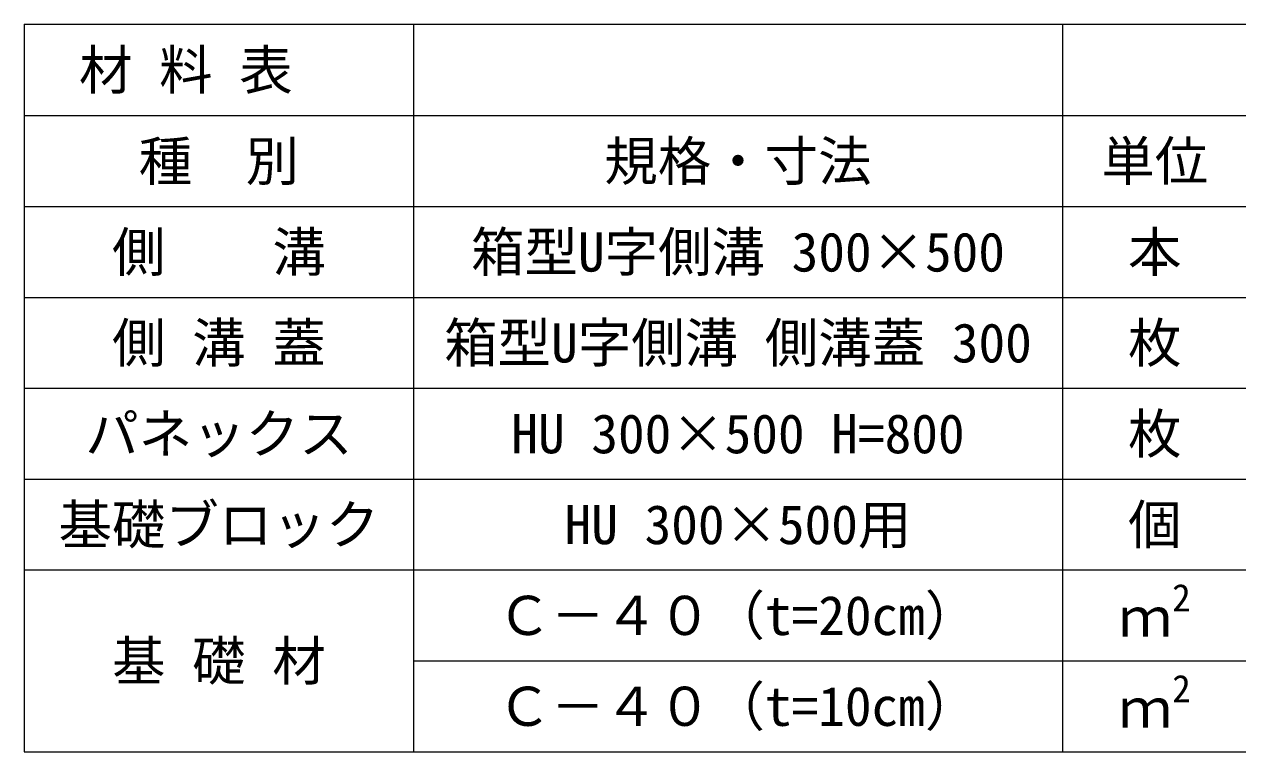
# Model space of a CAD drawing. Units: millimetres at full size; details may follow other scales. Extents: x 187207 to 255567, y 882048 to 905686.
# Drawn here: x 207765 to 208896, y 892378 to 893056 of the extents above; entities that cross this region are included whole.
import ezdxf
from ezdxf.enums import TextEntityAlignment as Align

# ---------------------------------------------------------------- set-up
doc = ezdxf.new("R2010")
doc.units = ezdxf.units.MM
doc.header["$LTSCALE"] = 20
doc.layers.add('Defpoints_3', color=8, linetype='Continuous', lineweight=0)
doc.layers.add('寸法・材料表', color=7, linetype='Continuous', lineweight=13)
doc.styles.add('ＭＳ ゴシック', font='')
doc.styles.get('ＭＳ ゴシック').set_extended_font_data('MS Gothic')

msp = doc.modelspace()

# ---------------------------------------------------------------- linework, layer by layer
at = {"layer": 'Defpoints_3'}
for p, q in [((207764.72, 893056.41), (209730.03, 893056.41)), ((207764.72, 893056.41), (207764.72, 892971.23)), ((208127.72, 893056.41), (208127.72, 892971.23)), ((208732.72, 893056.41), (208732.72, 892971.23))]:
    msp.add_line(p, q, dxfattribs=at)
at = {"layer": '寸法・材料表'}
for p, q in [((207764.72, 892971.23), (209730.03, 892971.23)), ((207764.72, 892971.23), (207764.72, 892378.33)), ((208127.72, 892971.23), (208127.72, 892378.33)), ((208732.72, 892971.23), (208732.72, 892378.33)), ((207764.72, 892886.53), (209730.03, 892886.53)), ((207764.72, 892801.83), (209730.03, 892801.83)), ((207764.72, 892717.13), (209730.03, 892717.13)), ((207764.72, 892632.43), (209730.03, 892632.43)), ((207764.72, 892547.73), (209730.03, 892547.73)), ((208127.72, 892463.03), (209730.03, 892463.03)), ((207764.72, 892378.33), (209730.03, 892378.33))]:
    msp.add_line(p, q, dxfattribs=at)

# ---------------------------------------------------------------- texts
at = {"layer": '寸法・材料表', "style": 'ＭＳ ゴシック'}
msp.add_text('\u3000材 料 表', height=36.55, dxfattribs=at).set_placement((207765.88, 893013.82), align=Align.MIDDLE_LEFT)
for s, p in [('種\u3000別', (207946.22, 892928.88)), ('規格・寸法', (208430.22, 892928.88)), ('単位', (208818.87, 892928.88)), ('側\u3000\u3000溝', (207946.22, 892844.18)), ('箱型U字側溝 300×500', (208430.22, 892844.18)), ('本', (208818.87, 892844.18)), ('側 溝 蓋', (207946.22, 892759.48)), ('箱型U字側溝 側溝蓋 300', (208430.22, 892759.48)), ('枚', (208818.87, 892759.48)), ('枚', (208818.87, 892674.78)), ('パネックス', (207946.22, 892674.78)), ('HU 300×500 H=800', (208430.22, 892674.78)), ('基礎ブロック', (207946.22, 892590.08)), ('HU 300×500用', (208430.22, 892590.08)), ('個', (208818.87, 892590.08)), ('Ｃ－４０（t=20cm）', (208430.22, 892505.38)), ('基 礎 材', (207946.22, 892463.03)), ('Ｃ－４０（t=10cm）', (208430.22, 892420.68))]:
    msp.add_text(s, height=36.55, dxfattribs=at).set_placement(p, align=Align.MIDDLE_CENTER)
for s, height, p in [('2', 25.59, (208835.08, 892501.41)), ('ｍ', 36.55, (208785.22, 892474.46)), ('2', 25.59, (208835.08, 892416.71)), ('ｍ', 36.55, (208785.22, 892389.76))]:
    msp.add_text(s, height=height, dxfattribs=at).set_placement(p, align=Align.BOTTOM_LEFT)

doc.saveas('drawing.dxf')
